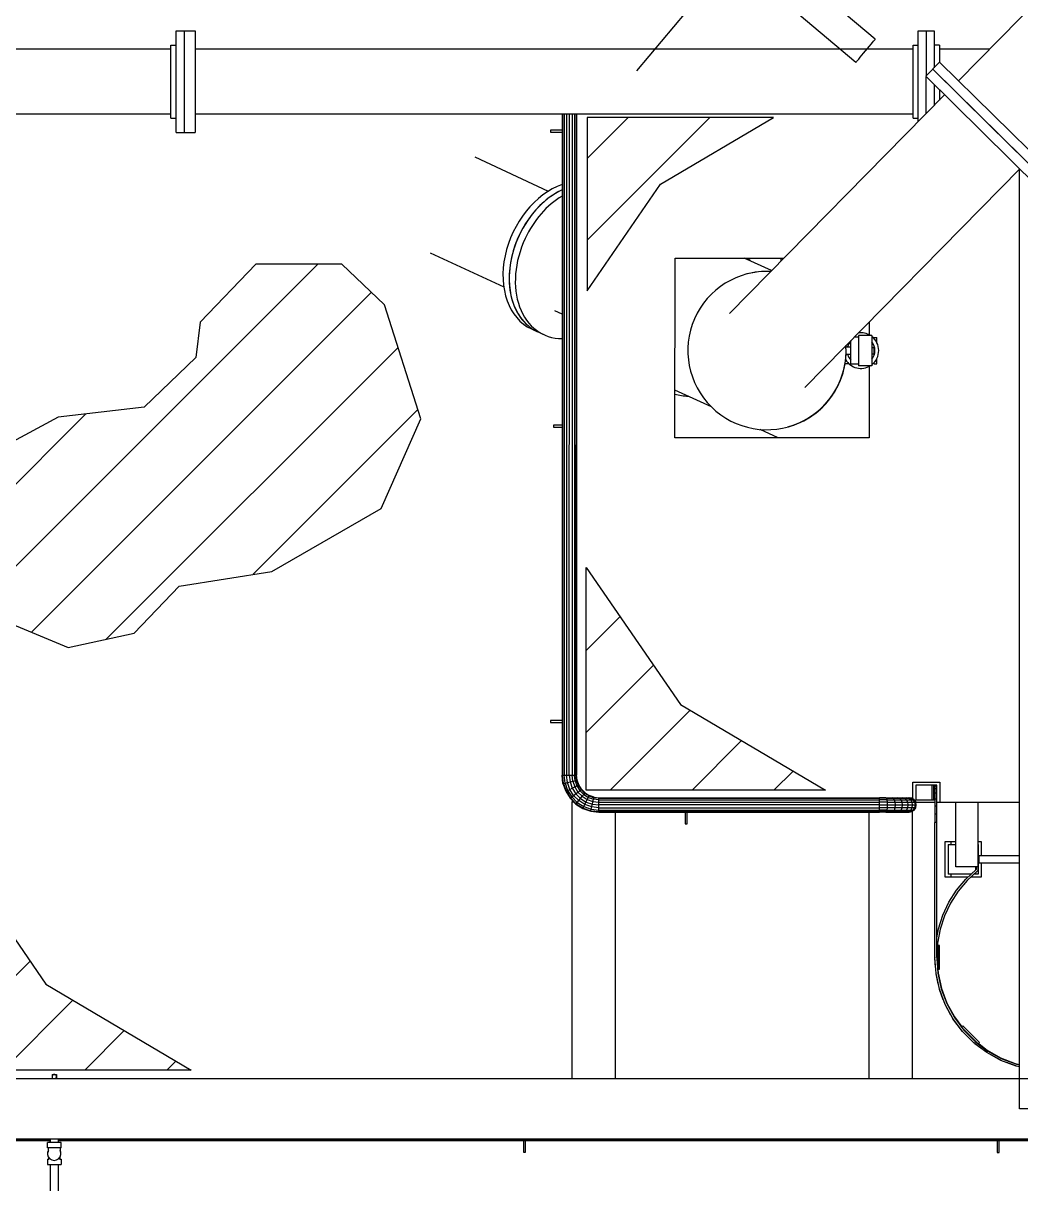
# Model space of a CAD drawing. Header units: metres. Extents: x 0 to 63075, y 0 to 44550.
# Drawn here: x 52767 to 53271, y 36669 to 37256 of the extents above; entities that cross this region are included whole.
import ezdxf

# ---------------------------------------------------------------- set-up
doc = ezdxf.new("R2010")
doc.units = ezdxf.units.M
doc.header["$LTSCALE"] = 75
for name, color, linetype in [('GSB', 7, 'Continuous'), ('ML6', 1, 'Continuous'), ('SL1', 8, 'Continuous')]:
    doc.layers.add(name, color=color, linetype=linetype)
pattern_1 = [(44.99813, (326091.56, -18363.04), (-137.8813, 137.8903), [])]

# ---------------------------------------------------------------- blocks, each defined once
blk = doc.blocks.new('A$C6bae614f')
at = {"layer": 'SL1'}
h = blk.add_hatch(dxfattribs=at)
h.set_pattern_fill('_USER', color=256, scale=195, angle=44.9981, style=0, pattern_type=0)
h.set_pattern_definition(pattern_1)
h.paths.add_polyline_path([(367693.7, 22368.9), (368074.5, 22593.8), (367446.6, 22593.8), (367446.6, 22009.5)])
h = blk.add_hatch(dxfattribs=at)
h.set_pattern_fill('_USER', color=256, scale=195, angle=44.9981, style=0, pattern_type=0)
h.set_pattern_definition(pattern_1)
h.paths.add_polyline_path([(366143.2, 21903.9), (366127.8, 21784.9), (365954.8, 21617.5), (365664.5, 21584), (365424.5, 21454.5), (365335, 21152.6), (365469.2, 20903.9), (365698, 20808.1), (365920.1, 20856.1), (366072.3, 21015.3), (366384.5, 21064.8), (366752.9, 21276.9), (366886.9, 21578.4), (366764, 21962.4), (366620.4, 22099.7), (366330.2, 22099.7)])
h = blk.add_hatch(dxfattribs=at)
h.set_pattern_fill('_USER', color=256, scale=195, angle=44.9981, style=0, pattern_type=0)
h.set_pattern_definition(pattern_1)
h.paths.add_polyline_path([(367761, 20616.4), (368249.8, 20327.6), (367443.7, 20327.7), (367443.8, 21077.8)])
h = blk.add_hatch(dxfattribs=at)
h.set_pattern_fill('_USER', color=256, scale=195, angle=44.9981, style=0, pattern_type=0)
h.set_pattern_definition(pattern_1)
h.paths.add_polyline_path([(365623.2, 19674), (366112.1, 19385.2), (365306, 19385.2), (365306, 20135.4)])
for p, q in [((369812.9, 23850.6), (368697.7, 22717.3)), ((368131.5, 23368.3), (367613.4, 22750.9)), ((368417.5, 22857), (368226, 23017.7)), ((368352, 22778.9), (368160.5, 22939.6)), ((366061.9, 22542.5), (366062, 22885.4)), ((366062, 22885.4), (366126.3, 22885.4)), ((366088.9, 22885.4), (366088.9, 22542.5)), ((366126.3, 22885.4), (366126.3, 22542.5)), ((368561.9, 22579.4), (368562, 22885.3)), ((368562, 22885.3), (368615.8, 22885.3)), ((368588.9, 22885.3), (368588.9, 22733.5)), ((368615.8, 22885.3), (368615.8, 22760.9)), ((366044.5, 22590.9), (366044.5, 22837)), ((366044.5, 22837), (366062, 22837)), ((368544.5, 22590.8), (368544.5, 22836.9)), ((368544.5, 22836.9), (368562, 22836.9)), ((368633.3, 22836.9), (368615.8, 22836.9)), ((368633.3, 22836.9), (368633.3, 22778.7)), ((366044.5, 22823.5), (363126.3, 22823.6)), ((368544.5, 22823.4), (366126.3, 22823.5)), ((368802, 22823.4), (368633.3, 22823.4)), ((368587.6, 22732.3), (368634.3, 22779.7)), ((368801, 22568.9), (368611, 22756)), ((368611, 22756), (368991.1, 22381.8)), ((368634.3, 22779.7), (369014.5, 22405.5)), ((368777.7, 22545.2), (368587.6, 22732.3)), ((368588.9, 22606.8), (368588.9, 22731)), ((368615.8, 22704.5), (368615.8, 22634.2)), ((368633.3, 22687.3), (368633.3, 22651.9)), ((367926.1, 21933.4), (368651, 22669.9)), ((366044.5, 22604.4), (363126.3, 22604.5)), ((368544.5, 22604.3), (366126.3, 22604.4)), ((367362.3, 22604.4), (367362.2, 20378)), ((367364.1, 22604.4), (367364.1, 20378)), ((367369.4, 22604.4), (367369.4, 20378)), ((367377.3, 22604.4), (367377.3, 20378)), ((367386.6, 20378), (367386.7, 22604.4)), ((367396, 22604.4), (367395.9, 20378)), ((367403.9, 22604.4), (367403.9, 20378)), ((367409.2, 22604.4), (367409.1, 20378)), ((367411.1, 22604.4), (367411, 20378)), ((366044.5, 22590.9), (366061.9, 22590.9)), ((368544.5, 22590.8), (368561.9, 22590.8)), ((368991.1, 22381.8), (368801, 22568.9)), ((366061.9, 22542.5), (366126.3, 22542.5)), ((367362.3, 22550.6), (367323.2, 22550.6)), ((367323.2, 22550.6), (367323.2, 22544.2)), ((367323.2, 22544.2), (367362.3, 22544.2)), ((368967.8, 22358.1), (368777.7, 22545.2)), ((367068.1, 22460.5), (367315.7, 22345.2)), ((368904.4, 22420.5), (368179.6, 21684)), ((368903.1, 19254.4), (368903.2, 22419.2)), ((366918, 22138.1), (367165.7, 22022.8)), ((367742.6, 21515), (367742.7, 22119.9)), ((367742.7, 22119.9), (368109.7, 22119.9)), ((368068, 22077.5), (367975.9, 22119.9)), ((368100.9, 22110.9), (368100.2, 22119.9)), ((367362.3, 21931.3), (367337.7, 21942.7)), ((368396.7, 21904.5), (368396.7, 21861.7)), ((367258.8, 21881.4), (367300.4, 21862)), ((368347.3, 21854.3), (368360.5, 21854.3)), ((368360.5, 21859.5), (368360.5, 21854.3)), ((368406.2, 21859.5), (368360.5, 21859.5)), ((368360.5, 21854.3), (368360.5, 21830.7)), ((368406.2, 21859.5), (368406.2, 21808.4)), ((368413.6, 21848.8), (368413.6, 21852.8)), ((368413.6, 21852.8), (368423.2, 21852.8)), ((368423.2, 21834.5), (368423.2, 21852.8)), ((368319, 21821.2), (368335.1, 21821.2)), ((368324.8, 21823.9), (368324.8, 21821.2)), ((368335.1, 21762.4), (368335.1, 21841.9)), ((368360.5, 21830.7), (368360.5, 21808.4)), ((368406.2, 21819.1), (368413.6, 21819.1)), ((368413.6, 21808.4), (368413.6, 21823.9)), ((368335.1, 21795.6), (368319, 21795.6)), ((368324.8, 21795.6), (368324.8, 21792.9)), ((368360.5, 21808.4), (368360.5, 21786.1)), ((368360.5, 21786.1), (368360.5, 21762.4)), ((368406.2, 21808.4), (368406.2, 21757.3)), ((368406.2, 21797.7), (368413.6, 21797.7)), ((368413.6, 21792.9), (368413.6, 21808.4)), ((368423.2, 21763.9), (368423.2, 21782.2)), ((368324.8, 21763.9), (368315.6, 21763.9)), ((368324.8, 21768), (368324.8, 21763.9)), ((368360.5, 21762.4), (368335.1, 21762.4)), ((368360.5, 21762.4), (368360.5, 21757.3)), ((368406.2, 21757.3), (368360.5, 21757.3)), ((368396.7, 21755), (368396.6, 21514.9)), ((368413.6, 21763.9), (368413.6, 21768)), ((368413.6, 21763.9), (368423.2, 21763.9)), ((367865.3, 21618.5), (367742.6, 21675)), ((367362.2, 21556.6), (367333.1, 21556.6)), ((367333.1, 21556.6), (367333.1, 21550.2)), ((367333.1, 21550.2), (367362.2, 21550.2)), ((368090.2, 21514.9), (368030, 21542.7)), ((368396.6, 21514.9), (367742.6, 21515)), ((367323.1, 20562.6), (367323.1, 20556.2)), ((367362.2, 20562.6), (367323.1, 20562.6)), ((367323.1, 20556.2), (367362.2, 20556.2)), ((367365.3, 20350.3), (367362.2, 20378)), ((367362.2, 20378), (367364.1, 20378)), ((367367.1, 20350.7), (367364.1, 20378)), ((367364.1, 20378), (367369.4, 20378)), ((367369.4, 20378), (367395.9, 20378)), ((367372.3, 20351.9), (367369.4, 20378)), ((367380, 20353.6), (367377.3, 20378)), ((367386.6, 20378), (367389.1, 20355.7)), ((367398.2, 20357.8), (367395.9, 20378)), ((367395.9, 20378), (367403.9, 20378)), ((367403.9, 20378), (367409.1, 20378)), ((367405.9, 20359.6), (367403.9, 20378)), ((367409.1, 20378), (367411, 20378)), ((367411.1, 20360.7), (367409.1, 20378)), ((367412.9, 20361.1), (367411, 20378)), ((367365.3, 20350.3), (367367.1, 20350.7)), ((367365.3, 20350.3), (367374.5, 20324)), ((367367.1, 20350.7), (367372.3, 20351.9)), ((367367.1, 20350.7), (367376.2, 20324.8)), ((367372.3, 20351.9), (367380, 20353.6)), ((367372.3, 20351.9), (367381, 20327.1)), ((367376.2, 20324.8), (367381, 20327.1)), ((367380, 20353.6), (367389.1, 20355.7)), ((367388.1, 20330.5), (367380, 20353.6)), ((367381, 20327.1), (367388.1, 20330.5)), ((367381, 20327.1), (367394.9, 20304.9)), ((367388.1, 20330.5), (367396.5, 20334.6)), ((367401.1, 20309.8), (367388.1, 20330.5)), ((367389.1, 20355.7), (367398.2, 20357.8)), ((367389.1, 20355.7), (367396.5, 20334.6)), ((367396.5, 20334.6), (367412.1, 20342.1)), ((367396.5, 20334.6), (367408.4, 20315.6)), ((367398.2, 20357.8), (367405.9, 20359.6)), ((367398.2, 20357.8), (367404.9, 20338.6)), ((367404.9, 20338.6), (367415.7, 20321.4)), ((367405.9, 20359.6), (367411.1, 20360.7)), ((367405.9, 20359.6), (367412.1, 20342.1)), ((367411.1, 20360.7), (367412.9, 20361.1)), ((367411.1, 20360.7), (367416.8, 20344.4)), ((367412.1, 20342.1), (367416.8, 20344.4)), ((367412.1, 20342.1), (367421.9, 20326.4)), ((367418.5, 20345.2), (367412.9, 20361.1)), ((367415.7, 20321.4), (367426, 20329.7)), ((367416.8, 20344.4), (367418.5, 20345.2)), ((367416.8, 20344.4), (367426, 20329.7)), ((367427.5, 20330.8), (367418.5, 20345.2)), ((367421.9, 20326.4), (367435, 20313.3)), ((367426, 20329.7), (367427.5, 20330.8)), ((367426, 20329.7), (367438.3, 20317.4)), ((367439.5, 20318.9), (367427.5, 20330.8)), ((368544.4, 20354.4), (368634.4, 20354.4)), ((368544.4, 20297.9), (368544.4, 20354.4)), ((368554.4, 20344.4), (368554.4, 20294.4)), ((368624.4, 20344.4), (368554.4, 20344.4)), ((368608.3, 20344.4), (368608.3, 20294.4)), ((368613.2, 20344.4), (368613.2, 20294.4)), ((368616.8, 20344.4), (368616.8, 20294.4)), ((368618.1, 20344.4), (368618.1, 20219.5)), ((368624.4, 20341.3), (368618.1, 20341.3)), ((368624.4, 20332.1), (368618.1, 20332.1)), ((368624.4, 20219.5), (368624.4, 20344.4)), ((368634.4, 20354.4), (368634.4, 20287.9)), ((367374.5, 20324), (367376.2, 20324.8)), ((367374.5, 20324), (367389.3, 20300.4)), ((367376.2, 20324.8), (367390.8, 20301.6)), ((367389.3, 20300.4), (367390.8, 20301.6)), ((367389.3, 20300.4), (367409, 20280.7)), ((367390.8, 20301.6), (367394.9, 20304.9)), ((367390.8, 20301.6), (367410.2, 20282.2)), ((367394.9, 20304.9), (367415.7, 20321.4)), ((367394.9, 20304.9), (367413.5, 20286.3)), ((367396.6, 20293.1), (367396.6, 20288)), ((367396.6, 19356), (367396.6, 20288)), ((367396.6, 20288), (367401.8, 20288)), ((367418.4, 20292.5), (367401.1, 20309.8)), ((367408.4, 20315.6), (367424.3, 20299.8)), ((367410.2, 20282.2), (367418.4, 20292.5)), ((367415.7, 20321.4), (367430.1, 20307.1)), ((367418.4, 20292.5), (367424.3, 20299.8)), ((367439.2, 20279.5), (367418.4, 20292.5)), ((367424.3, 20299.8), (367430.1, 20307.1)), ((367424.3, 20299.8), (367443.2, 20287.9)), ((367430.1, 20307.1), (367435, 20313.3)), ((367430.1, 20307.1), (367447.3, 20296.3)), ((367435, 20313.3), (367439.5, 20318.9)), ((367435, 20313.3), (367450.7, 20303.4)), ((367438.3, 20317.4), (367453, 20308.2)), ((367439.2, 20279.5), (367447.3, 20296.3)), ((367439.5, 20318.9), (367453.8, 20309.9)), ((367443.2, 20287.9), (367464.4, 20280.5)), ((367447.3, 20296.3), (367453, 20308.2)), ((367447.3, 20296.3), (367466.4, 20289.6)), ((367450.7, 20303.4), (367468.2, 20297.3)), ((367453, 20308.2), (367453.8, 20309.9)), ((367453, 20308.2), (367469.4, 20302.5)), ((367469.8, 20304.3), (367453.8, 20309.9)), ((367459.3, 20258.5), (367469.4, 20302.5)), ((367466.4, 20289.6), (367486.6, 20287.3)), ((367486.6, 20295.2), (367468.2, 20297.3)), ((367469.4, 20302.5), (367469.8, 20304.3)), ((367486.6, 20300.5), (367469.4, 20302.5)), ((367469.8, 20304.3), (367486.6, 20302.4)), ((367486.6, 20302.4), (368431.3, 20302.3)), ((367486.6, 20302.4), (367486.6, 20300.5)), ((367486.6, 20300.5), (368431.3, 20300.5)), ((367486.6, 20287.3), (367486.6, 20300.5)), ((367486.6, 20295.2), (368431.3, 20295.2)), ((367486.6, 20287.3), (368431.3, 20287.3)), ((367486.6, 20278), (367486.6, 20287.3)), ((368431.3, 20300.5), (368431.3, 20302.3)), ((368453.5, 20302.3), (368431.3, 20302.3)), ((368431.3, 20255.4), (368431.3, 20300.5)), ((368455.6, 20300.5), (368431.3, 20300.5)), ((368457.4, 20295.2), (368431.3, 20295.2)), ((368458.5, 20287.3), (368431.3, 20287.3)), ((368453.5, 20302.3), (368474.7, 20302.3)), ((368455.6, 20300.5), (368453.5, 20302.3)), ((368457.4, 20295.2), (368455.6, 20300.5)), ((368455.6, 20300.5), (368529.8, 20300.5)), ((368457.4, 20295.2), (368545.6, 20295.2)), ((368458.5, 20287.3), (368457.4, 20295.2)), ((368458.5, 20287.3), (368527.1, 20287.3)), ((368458.9, 20277.9), (368458.5, 20287.3)), ((368474.7, 20302.3), (368528.8, 20302.3)), ((368478.7, 20300.5), (368474.7, 20302.3)), ((368482.1, 20295.2), (368478.7, 20300.5)), ((368484.4, 20287.3), (368482.1, 20295.2)), ((368485.2, 20277.9), (368484.4, 20287.3)), ((368499.4, 20300.5), (368493.6, 20302.3)), ((368504.4, 20295.2), (368499.4, 20300.5)), ((368507.7, 20287.3), (368504.4, 20295.2)), ((368508.8, 20277.9), (368507.7, 20287.3)), ((368516.8, 20300.5), (368509.5, 20302.3)), ((368522.9, 20295.2), (368516.8, 20300.5)), ((368529.8, 20300.5), (368521.4, 20302.3)), ((368527.1, 20287.3), (368522.9, 20295.2)), ((368527.1, 20287.3), (368541.7, 20287.3)), ((368528.5, 20277.9), (368527.1, 20287.3)), ((368528.8, 20302.3), (368531.3, 20302.3)), ((368537.9, 20300.5), (368528.8, 20302.3)), ((368529.8, 20300.5), (368537.9, 20300.5)), ((368536.9, 20295.2), (368529.8, 20300.5)), ((368540.6, 20300.5), (368531.3, 20302.3)), ((368541.7, 20287.3), (368536.9, 20295.2)), ((368545.6, 20295.2), (368537.9, 20300.5)), ((368537.9, 20300.5), (368540.6, 20300.5)), ((368548.5, 20295.2), (368540.6, 20300.5)), ((368543.3, 20277.9), (368541.7, 20287.3)), ((368541.7, 20287.3), (368550.7, 20287.3)), ((368545.6, 20295.2), (368548.5, 20295.2)), ((368550.7, 20287.3), (368545.6, 20295.2)), ((368548.5, 20295.2), (368553.8, 20287.3)), ((368552.5, 20277.9), (368550.7, 20287.3)), ((368553.8, 20287.3), (368550.7, 20287.3)), ((368553.4, 20287.9), (368618.1, 20287.9)), ((368555.7, 20277.9), (368553.8, 20287.3)), ((368618.1, 20294.4), (368554.4, 20294.4)), ((368624.4, 20317.2), (368618.1, 20317.2)), ((368624.4, 20297.4), (368618.1, 20297.4)), ((368624.4, 20287.9), (368903.1, 20287.9)), ((368688.4, 20069.4), (368688.4, 20287.9)), ((368764.6, 20069.4), (368764.6, 20287.9)), ((367409, 20280.7), (367410.2, 20282.2)), ((367409, 20280.7), (367432.6, 20265.9)), ((367410.2, 20282.2), (367433.4, 20267.6)), ((367413.5, 20286.3), (367435.7, 20272.3)), ((367432.6, 20265.9), (367433.4, 20267.6)), ((367432.6, 20265.9), (367458.9, 20256.7)), ((367433.4, 20267.6), (367435.7, 20272.3)), ((367433.4, 20267.6), (367459.3, 20258.5)), ((367435.7, 20272.3), (367439.2, 20279.5)), ((367435.7, 20272.3), (367460.5, 20263.7)), ((367462.3, 20271.4), (367439.2, 20279.5)), ((367458.9, 20256.7), (367459.3, 20258.5)), ((367458.9, 20256.7), (367486.6, 20253.6)), ((367459.3, 20258.5), (367486.6, 20255.4)), ((367460.5, 20263.7), (367486.6, 20260.7)), ((367486.6, 20268.6), (367462.3, 20271.4)), ((367464.4, 20280.5), (367486.6, 20278)), ((368431.3, 20277.9), (367486.6, 20278)), ((367486.6, 20268.6), (367486.6, 20278)), ((367486.6, 20268.6), (368431.3, 20268.6)), ((367486.6, 20255.4), (367486.6, 20268.6)), ((367486.6, 20260.7), (368431.3, 20260.7)), ((367486.6, 20253.6), (367486.6, 20255.4)), ((367486.6, 20255.4), (368431.3, 20255.4)), ((367486.6, 20253.6), (368431.3, 20253.5)), ((367542.6, 19356), (367542.6, 20253.6)), ((367777.1, 20253.6), (367777.1, 20214.4)), ((367783.4, 20214.4), (367783.5, 20253.6)), ((368396.6, 19355.9), (368396.6, 20253.5)), ((368431.3, 20277.9), (368458.9, 20277.9)), ((368458.5, 20268.6), (368431.3, 20268.6)), ((368457.4, 20260.7), (368431.3, 20260.7)), ((368431.3, 20253.5), (368431.3, 20255.4)), ((368455.6, 20255.4), (368431.3, 20255.4)), ((368453.5, 20253.5), (368431.3, 20253.5)), ((368453.5, 20253.5), (368455.6, 20255.4)), ((368453.5, 20253.5), (368528.8, 20253.5)), ((368455.6, 20255.4), (368457.4, 20260.7)), ((368455.6, 20255.4), (368529.8, 20255.4)), ((368457.4, 20260.7), (368458.5, 20268.6)), ((368457.4, 20260.7), (368545.6, 20260.7)), ((368458.5, 20268.6), (368458.9, 20277.9)), ((368527.1, 20268.6), (368458.5, 20268.6)), ((368458.9, 20277.9), (368552.5, 20277.9)), ((368474.7, 20253.5), (368478.7, 20255.4)), ((368478.7, 20255.4), (368482.1, 20260.7)), ((368482.1, 20260.7), (368484.4, 20268.6)), ((368484.4, 20268.6), (368485.2, 20277.9)), ((368493.6, 20253.5), (368499.4, 20255.4)), ((368499.4, 20255.4), (368504.4, 20260.7)), ((368504.4, 20260.7), (368507.7, 20268.6)), ((368507.7, 20268.6), (368508.8, 20277.9)), ((368509.4, 20253.5), (368516.7, 20255.4)), ((368516.7, 20255.4), (368522.9, 20260.7)), ((368521.4, 20253.5), (368529.8, 20255.4)), ((368522.9, 20260.7), (368527.1, 20268.6)), ((368527.1, 20268.6), (368528.5, 20277.9)), ((368541.7, 20268.6), (368527.1, 20268.6)), ((368528.8, 20253.5), (368537.9, 20255.4)), ((368528.8, 20253.5), (368531.3, 20253.5)), ((368529.8, 20255.4), (368536.9, 20260.7)), ((368529.8, 20255.4), (368537.9, 20255.4)), ((368531.3, 20253.5), (368540.6, 20255.4)), ((368536.9, 20260.7), (368541.7, 20268.6)), ((368537.9, 20255.4), (368545.6, 20260.7)), ((368537.9, 20255.4), (368540.6, 20255.4)), ((368540.6, 20255.4), (368548.5, 20260.7)), ((368541.7, 20268.6), (368543.3, 20277.9)), ((368550.7, 20268.6), (368541.7, 20268.6)), ((368542.6, 19355.9), (368542.6, 20256.7)), ((368545.6, 20260.7), (368550.7, 20268.6)), ((368545.6, 20260.7), (368548.5, 20260.7)), ((368548.5, 20260.7), (368553.8, 20268.6)), ((368550.7, 20268.6), (368552.5, 20277.9)), ((368553.8, 20268.6), (368550.7, 20268.6)), ((368552.5, 20277.9), (368555.7, 20277.9)), ((368553.8, 20268.6), (368555.7, 20277.9)), ((368624.4, 20273.7), (368618.1, 20273.7)), ((367777.1, 20214.4), (367783.4, 20214.4)), ((368624.4, 20247.3), (368618.1, 20247.3)), ((368618.1, 20219.5), (368618.1, 20219.5)), ((368618.1, 20219.5), (368624.4, 20219.5)), ((368624.4, 20219.4), (368618.1, 20219.4)), ((368618.1, 19764.2), (368618.1, 20219.4)), ((368624.4, 20219.5), (368624.4, 20219.5)), ((368624.4, 19764.4), (368624.4, 20219.4)), ((368652.6, 20034.4), (368652.6, 20154.4)), ((368652.6, 20154.4), (368688.4, 20154.4)), ((368662.6, 20144.4), (368688.4, 20144.4)), ((368662.6, 20144.4), (368662.6, 20044.4)), ((368673.1, 20144.4), (368673.1, 20154.4)), ((368764.6, 20154.4), (368774.6, 20154.4)), ((368764.6, 20144.4), (368764.6, 20044.4)), ((368764.6, 20144.4), (368764.6, 20144.4)), ((368774.6, 20154.4), (368774.6, 20107.1)), ((368767.6, 20081.7), (368767.6, 20107.1)), ((368903.1, 20107.1), (368767.6, 20107.1)), ((368764.6, 20069.4), (368688.4, 20069.4)), ((368722.2, 20027.9), (368757.3, 20060.8)), ((368761.3, 20055.9), (368726.7, 20023.5)), ((368755.1, 20069.4), (368755.1, 20058.7)), ((368758.1, 20061.4), (368757.3, 20060.8)), ((368758.1, 20061.4), (368758.1, 20069.4)), ((368764.4, 20058.4), (368761.3, 20055.9)), ((368764.4, 20058.4), (368764.4, 20069.4)), ((368903.1, 20081.7), (368767.6, 20081.7)), ((368774.6, 20081.7), (368774.6, 20034.4)), ((368729.2, 20034.4), (368652.6, 20034.4)), ((368739.9, 20044.4), (368662.6, 20044.4)), ((368673.1, 20034.4), (368673.1, 20044.4)), ((368691.4, 19990.8), (368722.2, 20027.9)), ((368726.7, 20023.5), (368696.5, 19987.1)), ((368774.6, 20034.4), (368738.4, 20034.4)), ((368764.6, 20044.4), (368749.1, 20044.4)), ((368755.1, 20050), (368755.1, 20044.4)), ((368665.6, 19950.2), (368691.4, 19990.8)), ((368696.5, 19987.1), (368671.1, 19947.1)), ((368645, 19906.6), (368665.6, 19950.2)), ((368671.1, 19947.1), (368650.9, 19904.3)), ((368630.1, 19860.8), (368645, 19906.6)), ((368650.9, 19904.3), (368636.2, 19859.2)), ((368624.4, 19830.8), (368630.1, 19860.8)), ((368636.2, 19859.2), (368627.3, 19812.7)), ((368627.3, 19812.7), (368624.4, 19765.6)), ((368627.7, 19804.4), (368627.7, 19724.4)), ((368634, 19804.4), (368627.7, 19804.4)), ((368634, 19724.4), (368634, 19804.4)), ((368618.1, 19765.4), (368618.1, 19765.6)), ((368618.1, 19764.4), (368618.1, 19765.4)), ((368622, 19710.2), (368618.1, 19764.4)), ((368618.1, 19763.4), (368618.1, 19764.4)), ((368618.1, 19764.2), (368618.1, 19763.4)), ((368620.5, 19730.8), (368618.1, 19763.4)), ((368618.6, 19757.8), (368618.1, 19763.4)), ((368624.4, 19764.4), (368628.2, 19711.1)), ((368624.8, 19758.3), (368628.8, 19711)), ((368633.5, 19657), (368622, 19710.2)), ((368622.1, 19709.4), (368622, 19709.8)), ((368629.4, 19675.9), (368622.1, 19709.4)), ((368627.7, 19724.4), (368634, 19724.4)), ((368628.2, 19711.1), (368639.6, 19658.8)), ((368628.8, 19711), (368640.3, 19659.7)), ((368652.5, 19606.1), (368633.5, 19657)), ((368633.7, 19656.4), (368633.6, 19656.8)), ((368646.6, 19622.1), (368633.7, 19656.4)), ((368639.6, 19658.8), (368658.3, 19608.7)), ((368640.3, 19659.7), (368658.9, 19610.5)), ((368678.6, 19558.4), (368652.5, 19606.1)), ((368652.7, 19605.7), (368652.6, 19605.9)), ((368672.5, 19569.5), (368652.7, 19605.7)), ((368658.3, 19608.7), (368683.9, 19561.8)), ((368658.9, 19610.5), (368684.1, 19564.4)), ((368711.2, 19514.8), (368678.6, 19558.4)), ((368678.7, 19558.1), (368678.6, 19558.3)), ((368711.2, 19514.8), (368678.7, 19558.1)), ((368683.9, 19561.8), (368715.9, 19519)), ((368684.1, 19564.4), (368709.1, 19530.7)), ((368712.4, 19534), (368708, 19529.6)), ((368708, 19529.6), (368764.4, 19473.2)), ((368749.6, 19476.4), (368711.2, 19514.8)), ((368749.6, 19476.4), (368711.2, 19514.8)), ((368769, 19477.5), (368712.4, 19534)), ((368715.4, 19522.2), (368715.4, 19522.1)), ((368752.3, 19484.7), (368715.4, 19522.1)), ((368715.9, 19519), (368753.8, 19481.1)), ((368793.2, 19443.8), (368749.6, 19476.4)), ((368749.6, 19476.4), (368749.6, 19476.4)), ((368752.3, 19484.7), (368755, 19482.6)), ((368792.9, 19443.9), (368753.1, 19473.8)), ((368753.8, 19481.1), (368796.6, 19449.1)), ((368764.6, 19473), (368769, 19477.5)), ((368765.8, 19474.3), (368794, 19452.6)), ((368793.1, 19443.8), (368792.9, 19443.9)), ((368840.9, 19417.7), (368793.2, 19443.8)), ((368794, 19452.6), (368839.7, 19426.7)), ((368796.6, 19449.1), (368843.5, 19423.4)), ((368840.5, 19417.9), (368807.6, 19435.9)), ((368839.7, 19426.7), (368888.6, 19407.3)), ((368840.7, 19417.8), (368840.5, 19417.9)), ((368891.9, 19398.7), (368840.9, 19417.7)), ((368843.5, 19423.4), (368893.6, 19404.8)), ((368891.2, 19398.9), (368860.1, 19410.5)), ((368888.6, 19407.3), (368903.1, 19403.8)), ((368891.6, 19398.8), (368891.2, 19398.9)), ((368903.1, 19396.3), (368891.9, 19398.7)), ((368893.6, 19404.8), (368903.1, 19402.7)), ((375458.1, 19355.7), (365068.1, 19356)), ((365643.8, 19370), (365658.8, 19370)), ((365643.8, 19370), (365643.8, 19356)), ((365658.8, 19370), (365658.8, 19356)), ((369036.1, 19254.4), (368903.1, 19254.4)), ((365068.1, 19153), (375458.1, 19152.7)), ((365638, 19149), (365485.3, 19149)), ((365638, 19147.1), (365485.3, 19147.1)), ((365674.3, 19140.6), (365628.3, 19140.6)), ((365628.3, 19123.2), (365628.3, 19140.6)), ((365674.3, 19123.2), (365628.3, 19123.2)), ((365631.5, 19108.5), (365631.5, 19123.2)), ((365636.1, 19147.1), (365636.1, 19140.6)), ((365638, 19153), (365638, 19140.6)), ((365664.6, 19153), (365664.6, 19140.6)), ((370724.6, 19148.8), (365664.6, 19149)), ((370724.6, 19147), (365664.6, 19147.1)), ((365671.1, 19123.2), (365671.1, 19108.5)), ((365674.3, 19123.2), (365674.3, 19140.6)), ((367232.2, 19147.1), (367232.2, 19108)), ((367238.6, 19108), (367238.6, 19147.1)), ((368828.4, 19147), (368828.4, 19107.9)), ((368834.7, 19107.9), (368834.7, 19147)), ((365628.3, 19084.9), (365633.3, 19084.9)), ((365628.3, 19084.9), (365628.3, 19067.4)), ((365631.5, 19092.4), (365631.5, 19084.9)), ((365669.3, 19084.9), (365674.3, 19084.9)), ((365671.1, 19084.9), (365671.1, 19092.4)), ((365674.3, 19084.9), (365674.3, 19067.4)), ((367232.2, 19108), (367238.6, 19108)), ((368828.4, 19107.9), (368834.7, 19107.9)), ((365628.3, 19067.4), (365674.3, 19067.4)), ((365638, 19067.4), (365638, 18818.1)), ((365664.6, 19067.4), (365664.6, 18818.1))]:
    blk.add_line(p, q, dxfattribs=at)
for points in [[(367693.7, 22368.9), (368074.5, 22593.8), (367446.6, 22593.8), (367446.6, 22009.5)], [(366143.2, 21903.9), (366127.8, 21784.9), (365954.8, 21617.5), (365664.5, 21584), (365424.5, 21454.5), (365335, 21152.6), (365469.2, 20903.9), (365698, 20808.1), (365920.1, 20856.1), (366072.3, 21015.3), (366384.5, 21064.8), (366752.9, 21276.9), (366886.9, 21578.4), (366764, 21962.4), (366620.4, 22099.7), (366330.2, 22099.7)], [(367761, 20616.4), (368249.8, 20327.6), (367443.7, 20327.7), (367443.8, 21077.8)], [(365623.2, 19674), (366112.1, 19385.2), (365306, 19385.2), (365306, 20135.4)]]:
    blk.add_lwpolyline(points, close=True, dxfattribs=at)
for centre, radius, start, end in [((368052.6, 21808.4), 266.7, 87.2686, 3.648), ((368052.6, 21808.4), 266.7, 87.269, 105.2731), ((368052.6, 21808.4), 266.7, 87.2699, 105.2733), ((368052.6, 21808.4), 266.7, 87.2692, 105.2729), ((368369.2, 21808.4), 47, 100.7089, 102.1429), ((368369.2, 21808.4), 60, 58.3069, 98.354), ((368369.2, 21808.4), 60, 308.0531, 51.9432), ((368052.6, 21808.4), 266.7, 285.2725, 3.6484), ((368052.6, 21808.4), 266.7, 2.7412, 3.6486), ((368369.2, 21808.4), 47, 136.5794, 164.2414), ((368369.2, 21808.4), 47, 321.8963, 38.1), ((368052.6, 21808.4), 266.7, 285.2727, 357.255), ((368369.2, 21808.4), 60, 210.6048, 301.6875), ((368369.2, 21808.4), 47, 195.7562, 223.4169), ((368052.6, 21808.4), 266.7, 285.2723, 350.4039), ((368369.2, 21808.4), 47, 257.8595, 259.2874), ((365651.3, 19362.5), 7.5, 300.2121, 239.7841), ((365651.3, 19104), 23, 149.5263, 30.47)]:
    blk.add_arc(centre, radius, start, end, dxfattribs=at)
for centre, major_axis, ratio, start_param, end_param in [((368384.7, 22818), (32.8, 39.1), 0.000038, 3.141593, 6.283185), ((367371.4, 22123.2), (-112.5, -241.8), 0.724975, 3.756061, 6.283185), ((367392.2, 22113.5), (-112.5, -241.8), 0.724975, 3.856291, 6.283185), ((367392.2, 22113.5), (112.5, 241.8), 0.724975, 0.714698, 1.568639), ((367412.9, 22103.8), (-112.5, -241.8), 0.724975, 3.957974, 4.710231), ((367392.2, 22113.5), (-112.5, -241.8), 0.724975, 4.710231, 6.283185), ((367412.9, 22103.8), (-112.5, -241.8), 0.724975, 4.710231, 6.608229), ((367812.4, 21919), (111.6, 242.2), 0.965926, 5.936422, 5.990658), ((367812.4, 21919), (-111.6, -242.2), 0.965926, 0.17238, 0.346769)]:
    blk.add_ellipse(centre, major_axis=major_axis, ratio=ratio, start_param=start_param, end_param=end_param, dxfattribs=at)
blk = doc.blocks.new('zw$15D4')
at = {"layer": 'ML6', "xscale": 0.2502808837766805, "yscale": 0.2502808837766805, "zscale": 0.2502808837766805}
blk.add_blockref('A$C6bae614f', (-85544.74, -3177.34), dxfattribs=at)

msp = doc.modelspace()

# ---------------------------------------------------------------- block references
at = {"layer": 'GSB', "xscale": 0.6000000000000068, "yscale": 0.6000000000000068, "zscale": 0.6000000000000068}
msp.add_blockref('zw$15D4', (49200, 35721.63), dxfattribs=at)

doc.saveas('drawing.dxf')
